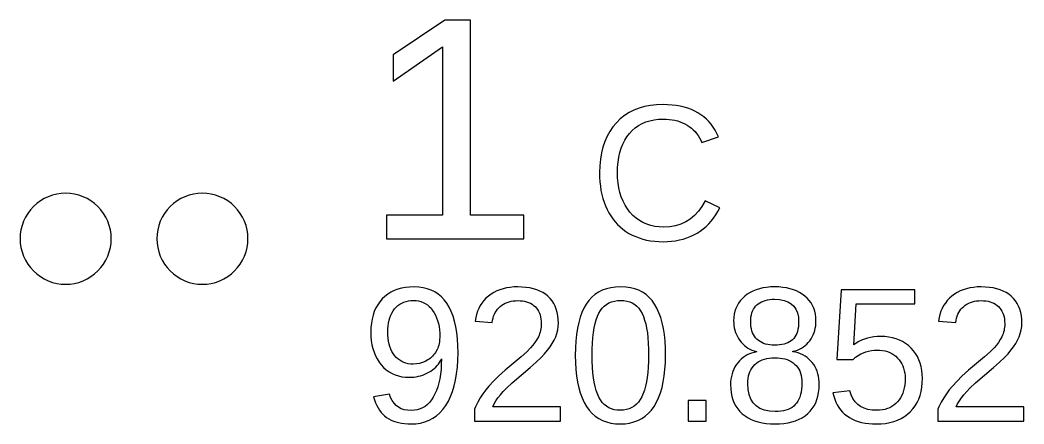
# Model space of a CAD drawing. Header units: metres. Extents: x -61 to 817, y 39 to 684.
# Drawn here: x 231.26 to 253.29, y 579.28 to 588.15 of the extents above; entities that cross this region are included whole.
import ezdxf

# ---------------------------------------------------------------- set-up
doc = ezdxf.new("R2010")
doc.units = ezdxf.units.M

msp = doc.modelspace()

# ---------------------------------------------------------------- linework, layer by layer
for p, q in [((240.58, 588.149), (239.446, 587.384)), ((241.146, 588.149), (240.58, 588.149)), ((241.146, 583.87), (241.146, 588.149)), ((239.446, 586.805), (240.529, 587.564)), ((239.446, 587.384), (239.446, 586.805)), ((240.529, 587.564), (240.529, 583.87)), ((245.229, 586.288), (245.094, 586.273)), ((245.371, 586.293), (245.229, 586.288)), ((245.471, 586.291), (245.371, 586.293)), ((245.567, 586.284), (245.471, 586.291)), ((245.66, 586.273), (245.567, 586.284)), ((244.625, 586.117), (244.525, 586.053)), ((244.731, 586.171), (244.625, 586.117)), ((244.845, 586.215), (244.731, 586.171)), ((244.966, 586.249), (244.845, 586.215)), ((245.094, 586.273), (244.966, 586.249)), ((245.749, 586.258), (245.66, 586.273)), ((245.834, 586.238), (245.749, 586.258)), ((245.915, 586.214), (245.834, 586.238)), ((245.992, 586.185), (245.915, 586.214)), ((246.066, 586.152), (245.992, 586.185)), ((246.136, 586.114), (246.066, 586.152)), ((246.202, 586.072), (246.136, 586.114)), ((246.265, 586.026), (246.202, 586.072)), ((244.346, 585.897), (244.269, 585.805)), ((244.432, 585.98), (244.346, 585.897)), ((244.525, 586.053), (244.432, 585.98)), ((244.834, 585.837), (244.911, 585.879)), ((244.911, 585.879), (244.994, 585.914)), ((244.994, 585.914), (245.081, 585.941)), ((245.081, 585.941), (245.174, 585.961)), ((245.174, 585.961), (245.272, 585.972)), ((245.272, 585.972), (245.375, 585.976)), ((245.375, 585.976), (245.442, 585.974)), ((245.442, 585.974), (245.506, 585.969)), ((245.506, 585.969), (245.569, 585.961)), ((245.569, 585.961), (245.629, 585.95)), ((245.629, 585.95), (245.687, 585.935)), ((245.687, 585.935), (245.743, 585.917)), ((245.743, 585.917), (245.797, 585.896)), ((245.797, 585.896), (245.849, 585.871)), ((245.849, 585.871), (245.899, 585.843)), ((245.899, 585.843), (245.947, 585.812)), ((246.323, 585.975), (246.265, 586.026)), ((246.377, 585.921), (246.323, 585.975)), ((246.427, 585.862), (246.377, 585.921)), ((246.473, 585.798), (246.427, 585.862)), ((244.2, 585.706), (244.141, 585.599)), ((244.269, 585.805), (244.2, 585.706)), ((244.579, 585.589), (244.634, 585.662)), ((244.634, 585.662), (244.696, 585.728)), ((244.696, 585.728), (244.762, 585.786)), ((244.762, 585.786), (244.834, 585.837)), ((245.947, 585.812), (245.992, 585.779)), ((245.992, 585.779), (246.033, 585.742)), ((246.033, 585.742), (246.072, 585.702)), ((246.072, 585.702), (246.107, 585.66)), ((246.107, 585.66), (246.14, 585.615)), ((246.515, 585.731), (246.473, 585.798)), ((246.553, 585.659), (246.515, 585.731)), ((246.587, 585.583), (246.553, 585.659)), ((244.09, 585.485), (244.049, 585.363)), ((244.141, 585.599), (244.09, 585.485)), ((244.452, 585.337), (244.488, 585.427)), ((244.488, 585.427), (244.53, 585.511)), ((244.53, 585.511), (244.579, 585.589)), ((246.14, 585.615), (246.17, 585.566)), ((246.17, 585.566), (246.197, 585.515)), ((246.197, 585.515), (246.22, 585.461)), ((246.22, 585.461), (246.587, 585.583)), ((244.017, 585.234), (243.995, 585.097)), ((244.049, 585.363), (244.017, 585.234)), ((244.4, 585.14), (244.422, 585.241)), ((244.422, 585.241), (244.452, 585.337)), ((243.995, 585.097), (243.981, 584.953)), ((244.374, 584.92), (244.383, 585.033)), ((244.383, 585.033), (244.4, 585.14)), ((243.981, 584.953), (243.976, 584.801)), ((243.976, 584.801), (243.978, 584.699)), ((244.37, 584.801), (244.374, 584.92)), ((244.374, 584.684), (244.37, 584.801)), ((243.978, 584.699), (243.984, 584.6)), ((243.984, 584.6), (243.995, 584.504)), ((244.384, 584.571), (244.374, 584.684)), ((244.401, 584.464), (244.384, 584.571)), ((231.974, 584.306), (231.882, 584.273)), ((232.069, 584.33), (231.974, 584.306)), ((232.166, 584.344), (232.069, 584.33)), ((232.264, 584.349), (232.166, 584.344)), ((232.362, 584.344), (232.264, 584.349)), ((232.459, 584.33), (232.362, 584.344)), ((232.555, 584.306), (232.459, 584.33)), ((232.647, 584.273), (232.555, 584.306)), ((234.974, 584.306), (234.882, 584.273)), ((235.069, 584.33), (234.974, 584.306)), ((235.166, 584.344), (235.069, 584.33)), ((235.264, 584.349), (235.166, 584.344)), ((235.362, 584.344), (235.264, 584.349)), ((235.459, 584.33), (235.362, 584.344)), ((235.555, 584.306), (235.459, 584.33)), ((235.647, 584.273), (235.555, 584.306)), ((243.995, 584.504), (244.009, 584.411)), ((244.009, 584.411), (244.027, 584.322)), ((244.027, 584.322), (244.05, 584.235)), ((244.425, 584.363), (244.401, 584.464)), ((244.455, 584.266), (244.425, 584.363)), ((231.63, 584.122), (231.557, 584.056)), ((231.709, 584.181), (231.63, 584.122)), ((231.793, 584.231), (231.709, 584.181)), ((231.882, 584.273), (231.793, 584.231)), ((232.736, 584.231), (232.647, 584.273)), ((232.82, 584.181), (232.736, 584.231)), ((232.899, 584.122), (232.82, 584.181)), ((232.971, 584.056), (232.899, 584.122)), ((234.63, 584.122), (234.557, 584.056)), ((234.709, 584.181), (234.63, 584.122)), ((234.793, 584.231), (234.709, 584.181)), ((234.882, 584.273), (234.793, 584.231)), ((235.736, 584.231), (235.647, 584.273)), ((235.82, 584.181), (235.736, 584.231)), ((235.899, 584.122), (235.82, 584.181)), ((235.971, 584.056), (235.899, 584.122)), ((244.05, 584.235), (244.076, 584.151)), ((244.076, 584.151), (244.107, 584.071)), ((244.492, 584.175), (244.455, 584.266)), ((244.537, 584.089), (244.492, 584.175)), ((244.588, 584.008), (244.537, 584.089)), ((246.296, 584.181), (246.225, 584.06)), ((246.613, 584.026), (246.296, 584.181)), ((231.433, 583.905), (231.382, 583.82)), ((231.491, 583.983), (231.433, 583.905)), ((231.557, 584.056), (231.491, 583.983)), ((233.037, 583.983), (232.971, 584.056)), ((233.096, 583.905), (233.037, 583.983)), ((233.146, 583.82), (233.096, 583.905)), ((234.433, 583.905), (234.382, 583.82)), ((234.491, 583.983), (234.433, 583.905)), ((234.557, 584.056), (234.491, 583.983)), ((236.037, 583.983), (235.971, 584.056)), ((236.096, 583.905), (236.037, 583.983)), ((236.146, 583.82), (236.096, 583.905)), ((240.529, 583.87), (239.306, 583.87)), ((239.306, 583.87), (239.306, 583.349)), ((242.314, 583.87), (241.146, 583.87)), ((242.314, 583.349), (242.314, 583.87)), ((244.107, 584.071), (244.141, 583.993)), ((244.141, 583.993), (244.18, 583.919)), ((244.18, 583.919), (244.222, 583.849)), ((244.645, 583.932), (244.588, 584.008)), ((244.709, 583.863), (244.645, 583.932)), ((244.778, 583.802), (244.709, 583.863)), ((246.061, 583.861), (245.968, 583.782)), ((246.147, 583.953), (246.061, 583.861)), ((246.225, 584.06), (246.147, 583.953)), ((246.479, 583.803), (246.528, 583.873)), ((246.528, 583.873), (246.572, 583.948)), ((246.572, 583.948), (246.613, 584.026)), ((231.307, 583.639), (231.283, 583.544)), ((231.34, 583.732), (231.307, 583.639)), ((231.382, 583.82), (231.34, 583.732)), ((233.188, 583.732), (233.146, 583.82)), ((233.221, 583.639), (233.188, 583.732)), ((233.245, 583.544), (233.221, 583.639)), ((234.307, 583.639), (234.283, 583.544)), ((234.34, 583.732), (234.307, 583.639)), ((234.382, 583.82), (234.34, 583.732)), ((236.188, 583.732), (236.146, 583.82)), ((236.221, 583.639), (236.188, 583.732)), ((236.245, 583.544), (236.221, 583.639)), ((244.222, 583.849), (244.269, 583.783)), ((244.269, 583.783), (244.318, 583.721)), ((244.318, 583.721), (244.372, 583.663)), ((244.372, 583.663), (244.429, 583.608)), ((244.851, 583.75), (244.778, 583.802)), ((244.929, 583.705), (244.851, 583.75)), ((245.012, 583.669), (244.929, 583.705)), ((245.099, 583.641), (245.012, 583.669)), ((245.192, 583.62), (245.099, 583.641)), ((245.759, 583.668), (245.644, 583.633)), ((245.867, 583.718), (245.759, 583.668)), ((245.968, 583.782), (245.867, 583.718)), ((246.314, 583.619), (246.372, 583.676)), ((246.372, 583.676), (246.428, 583.738)), ((246.428, 583.738), (246.479, 583.803)), ((231.269, 583.447), (231.264, 583.349)), ((231.283, 583.544), (231.269, 583.447)), ((233.259, 583.447), (233.245, 583.544)), ((233.264, 583.349), (233.259, 583.447)), ((234.269, 583.447), (234.264, 583.349)), ((234.283, 583.544), (234.269, 583.447)), ((236.259, 583.447), (236.245, 583.544)), ((236.264, 583.349), (236.259, 583.447)), ((244.429, 583.608), (244.49, 583.558)), ((244.49, 583.558), (244.555, 583.511)), ((244.555, 583.511), (244.623, 583.468)), ((244.623, 583.468), (244.695, 583.43)), ((244.695, 583.43), (244.77, 583.396)), ((245.289, 583.608), (245.192, 583.62)), ((245.391, 583.604), (245.289, 583.608)), ((245.521, 583.611), (245.391, 583.604)), ((245.644, 583.633), (245.521, 583.611)), ((245.969, 583.399), (246.044, 583.434)), ((246.044, 583.434), (246.116, 583.474)), ((246.116, 583.474), (246.186, 583.518)), ((246.186, 583.518), (246.251, 583.567)), ((246.251, 583.567), (246.314, 583.619)), ((231.264, 583.349), (231.269, 583.251)), ((231.269, 583.251), (231.283, 583.154)), ((233.245, 583.154), (233.259, 583.251)), ((233.259, 583.251), (233.264, 583.349)), ((234.264, 583.349), (234.269, 583.251)), ((234.269, 583.251), (234.283, 583.154)), ((236.245, 583.154), (236.259, 583.251)), ((236.259, 583.251), (236.264, 583.349)), ((239.306, 583.349), (242.314, 583.349)), ((244.77, 583.396), (244.847, 583.366)), ((244.847, 583.366), (244.928, 583.342)), ((244.928, 583.342), (245.011, 583.321)), ((245.011, 583.321), (245.097, 583.305)), ((245.097, 583.305), (245.187, 583.294)), ((245.187, 583.294), (245.278, 583.287)), ((245.278, 583.287), (245.373, 583.285)), ((245.373, 583.285), (245.466, 583.287)), ((245.466, 583.287), (245.556, 583.294)), ((245.556, 583.294), (245.644, 583.306)), ((245.644, 583.306), (245.729, 583.322)), ((245.729, 583.322), (245.811, 583.343)), ((245.811, 583.343), (245.891, 583.369)), ((245.891, 583.369), (245.969, 583.399)), ((231.283, 583.154), (231.307, 583.059)), ((231.307, 583.059), (231.34, 582.966)), ((233.188, 582.966), (233.221, 583.059)), ((233.221, 583.059), (233.245, 583.154)), ((234.283, 583.154), (234.307, 583.059)), ((234.307, 583.059), (234.34, 582.966)), ((236.188, 582.966), (236.221, 583.059)), ((236.221, 583.059), (236.245, 583.154)), ((231.34, 582.966), (231.382, 582.878)), ((231.382, 582.878), (231.433, 582.794)), ((231.433, 582.794), (231.491, 582.715)), ((233.037, 582.715), (233.096, 582.794)), ((233.096, 582.794), (233.146, 582.878)), ((233.146, 582.878), (233.188, 582.966)), ((234.34, 582.966), (234.382, 582.878)), ((234.382, 582.878), (234.433, 582.794)), ((234.433, 582.794), (234.491, 582.715)), ((236.037, 582.715), (236.096, 582.794)), ((236.096, 582.794), (236.146, 582.878)), ((236.146, 582.878), (236.188, 582.966)), ((231.491, 582.715), (231.557, 582.642)), ((231.557, 582.642), (231.63, 582.576)), ((231.63, 582.576), (231.709, 582.518)), ((232.82, 582.518), (232.899, 582.576)), ((232.899, 582.576), (232.971, 582.642)), ((232.971, 582.642), (233.037, 582.715)), ((234.491, 582.715), (234.557, 582.642)), ((234.557, 582.642), (234.63, 582.576)), ((234.63, 582.576), (234.709, 582.518)), ((235.82, 582.518), (235.899, 582.576)), ((235.899, 582.576), (235.971, 582.642)), ((235.971, 582.642), (236.037, 582.715)), ((231.709, 582.518), (231.793, 582.467)), ((231.793, 582.467), (231.882, 582.425)), ((231.882, 582.425), (231.974, 582.392)), ((231.974, 582.392), (232.069, 582.368)), ((232.069, 582.368), (232.166, 582.354)), ((232.166, 582.354), (232.264, 582.349)), ((232.264, 582.349), (232.362, 582.354)), ((232.362, 582.354), (232.459, 582.368)), ((232.459, 582.368), (232.555, 582.392)), ((232.555, 582.392), (232.647, 582.425)), ((232.647, 582.425), (232.736, 582.467)), ((232.736, 582.467), (232.82, 582.518)), ((234.709, 582.518), (234.793, 582.467)), ((234.793, 582.467), (234.882, 582.425)), ((234.882, 582.425), (234.974, 582.392)), ((234.974, 582.392), (235.069, 582.368)), ((235.069, 582.368), (235.166, 582.354)), ((235.166, 582.354), (235.264, 582.349)), ((235.264, 582.349), (235.362, 582.354)), ((235.362, 582.354), (235.459, 582.368)), ((235.459, 582.368), (235.555, 582.392)), ((235.555, 582.392), (235.647, 582.425)), ((235.647, 582.425), (235.736, 582.467)), ((235.736, 582.467), (235.82, 582.518)), ((239.33, 582.133), (239.267, 582.084)), ((239.398, 582.175), (239.33, 582.133)), ((239.471, 582.211), (239.398, 582.175)), ((239.549, 582.241), (239.471, 582.211)), ((239.631, 582.264), (239.549, 582.241)), ((239.718, 582.28), (239.631, 582.264)), ((239.81, 582.29), (239.718, 582.28)), ((239.907, 582.293), (239.81, 582.29)), ((240.01, 582.289), (239.907, 582.293)), ((240.107, 582.275), (240.01, 582.289)), ((240.198, 582.253), (240.107, 582.275)), ((240.284, 582.222), (240.198, 582.253)), ((240.364, 582.182), (240.284, 582.222)), ((240.438, 582.133), (240.364, 582.182)), ((240.507, 582.075), (240.438, 582.133)), ((241.596, 582.133), (241.539, 582.09)), ((241.657, 582.17), (241.596, 582.133)), ((241.721, 582.203), (241.657, 582.17)), ((241.789, 582.23), (241.721, 582.203)), ((241.861, 582.253), (241.789, 582.23)), ((241.935, 582.27), (241.861, 582.253)), ((242.014, 582.283), (241.935, 582.27)), ((242.096, 582.291), (242.014, 582.283)), ((242.181, 582.293), (242.096, 582.291)), ((242.274, 582.29), (242.181, 582.293)), ((242.363, 582.283), (242.274, 582.29)), ((242.446, 582.27), (242.363, 582.283)), ((242.525, 582.252), (242.446, 582.27)), ((242.598, 582.229), (242.525, 582.252)), ((242.667, 582.201), (242.598, 582.229)), ((242.73, 582.168), (242.667, 582.201)), ((242.789, 582.13), (242.73, 582.168)), ((242.843, 582.086), (242.789, 582.13)), ((243.876, 582.126), (243.805, 582.066)), ((243.953, 582.177), (243.876, 582.126)), ((244.037, 582.219), (243.953, 582.177)), ((244.128, 582.251), (244.037, 582.219)), ((244.226, 582.274), (244.128, 582.251)), ((244.331, 582.288), (244.226, 582.274)), ((244.443, 582.293), (244.331, 582.288)), ((244.552, 582.288), (244.443, 582.293)), ((244.654, 582.274), (244.552, 582.288)), ((244.749, 582.251), (244.654, 582.274)), ((244.838, 582.218), (244.749, 582.251)), ((244.921, 582.176), (244.838, 582.218)), ((244.997, 582.124), (244.921, 582.176)), ((245.066, 582.063), (244.997, 582.124)), ((247.219, 582.13), (247.162, 582.087)), ((247.279, 582.168), (247.219, 582.13)), ((247.344, 582.201), (247.279, 582.168)), ((247.412, 582.229), (247.344, 582.201)), ((247.485, 582.252), (247.412, 582.229)), ((247.562, 582.27), (247.485, 582.252)), ((247.643, 582.283), (247.562, 582.27)), ((247.728, 582.291), (247.643, 582.283)), ((247.817, 582.293), (247.728, 582.291)), ((247.909, 582.291), (247.817, 582.293)), ((247.996, 582.283), (247.909, 582.291)), ((248.078, 582.271), (247.996, 582.283)), ((248.157, 582.253), (248.078, 582.271)), ((248.23, 582.231), (248.157, 582.253)), ((248.3, 582.203), (248.23, 582.231)), ((248.365, 582.171), (248.3, 582.203)), ((248.425, 582.133), (248.365, 582.171)), ((248.481, 582.091), (248.425, 582.133)), ((249.276, 582.229), (249.181, 580.7)), ((250.896, 582.229), (249.276, 582.229)), ((250.896, 581.918), (250.896, 582.229)), ((251.764, 582.133), (251.707, 582.09)), ((251.825, 582.17), (251.764, 582.133)), ((251.889, 582.203), (251.825, 582.17)), ((251.957, 582.23), (251.889, 582.203)), ((252.029, 582.253), (251.957, 582.23)), ((252.103, 582.27), (252.029, 582.253)), ((252.182, 582.283), (252.103, 582.27)), ((252.264, 582.291), (252.182, 582.283)), ((252.349, 582.293), (252.264, 582.291)), ((252.442, 582.29), (252.349, 582.293)), ((252.531, 582.283), (252.442, 582.29)), ((252.614, 582.27), (252.531, 582.283)), ((252.693, 582.252), (252.614, 582.27)), ((252.766, 582.229), (252.693, 582.252)), ((252.835, 582.201), (252.766, 582.229)), ((252.898, 582.168), (252.835, 582.201)), ((252.957, 582.13), (252.898, 582.168)), ((253.011, 582.086), (252.957, 582.13)), ((239.11, 581.901), (239.07, 581.83)), ((239.157, 581.967), (239.11, 581.901)), ((239.209, 582.028), (239.157, 581.967)), ((239.267, 582.084), (239.209, 582.028)), ((239.516, 581.848), (239.554, 581.882)), ((239.554, 581.882), (239.594, 581.912)), ((239.594, 581.912), (239.637, 581.938)), ((239.637, 581.938), (239.683, 581.959)), ((239.683, 581.959), (239.732, 581.975)), ((239.732, 581.975), (239.783, 581.987)), ((239.783, 581.987), (239.837, 581.994)), ((239.837, 581.994), (239.894, 581.996)), ((239.894, 581.996), (239.952, 581.993)), ((239.952, 581.993), (240.007, 581.985)), ((240.007, 581.985), (240.059, 581.972)), ((240.059, 581.972), (240.108, 581.953)), ((240.108, 581.953), (240.155, 581.928)), ((240.155, 581.928), (240.2, 581.899)), ((240.2, 581.899), (240.241, 581.864)), ((240.57, 582.008), (240.507, 582.075)), ((240.627, 581.932), (240.57, 582.008)), ((240.679, 581.847), (240.627, 581.932)), ((241.358, 581.882), (241.326, 581.821)), ((241.396, 581.939), (241.358, 581.882)), ((241.438, 581.993), (241.396, 581.939)), ((241.486, 582.043), (241.438, 581.993)), ((241.539, 582.09), (241.486, 582.043)), ((241.799, 581.865), (241.833, 581.892)), ((241.833, 581.892), (241.87, 581.915)), ((241.87, 581.915), (241.908, 581.936)), ((241.908, 581.936), (241.949, 581.953)), ((241.949, 581.953), (241.991, 581.967)), ((241.991, 581.967), (242.035, 581.978)), ((242.035, 581.978), (242.082, 581.986)), ((242.082, 581.986), (242.13, 581.99)), ((242.13, 581.99), (242.181, 581.992)), ((242.181, 581.992), (242.234, 581.99)), ((242.234, 581.99), (242.284, 581.985)), ((242.284, 581.985), (242.332, 581.977)), ((242.332, 581.977), (242.377, 581.966)), ((242.377, 581.966), (242.419, 581.951)), ((242.419, 581.951), (242.459, 581.933)), ((242.459, 581.933), (242.496, 581.912)), ((242.496, 581.912), (242.53, 581.887)), ((242.53, 581.887), (242.562, 581.859)), ((242.892, 582.038), (242.843, 582.086)), ((242.935, 581.985), (242.892, 582.038)), ((242.972, 581.929), (242.935, 581.985)), ((243.003, 581.867), (242.972, 581.929)), ((243.685, 581.917), (243.635, 581.829)), ((243.742, 581.996), (243.685, 581.917)), ((243.805, 582.066), (243.742, 581.996)), ((244.08, 581.871), (244.129, 581.909)), ((244.129, 581.909), (244.182, 581.94)), ((244.182, 581.94), (244.24, 581.965)), ((244.24, 581.965), (244.303, 581.982)), ((244.303, 581.982), (244.371, 581.993)), ((244.371, 581.993), (244.443, 581.996)), ((244.443, 581.996), (244.513, 581.993)), ((244.513, 581.993), (244.579, 581.982)), ((244.579, 581.982), (244.64, 581.964)), ((244.64, 581.964), (244.696, 581.94)), ((244.696, 581.94), (244.748, 581.908)), ((244.748, 581.908), (244.796, 581.869)), ((245.129, 581.993), (245.066, 582.063)), ((245.186, 581.913), (245.129, 581.993)), ((245.236, 581.824), (245.186, 581.913)), ((246.994, 581.879), (246.967, 581.82)), ((247.027, 581.936), (246.994, 581.879)), ((247.066, 581.989), (247.027, 581.936)), ((247.111, 582.04), (247.066, 581.989)), ((247.162, 582.087), (247.111, 582.04)), ((247.399, 581.868), (247.427, 581.897)), ((247.427, 581.897), (247.459, 581.923)), ((247.459, 581.923), (247.493, 581.946)), ((247.493, 581.946), (247.53, 581.966)), ((247.53, 581.966), (247.571, 581.983)), ((247.571, 581.983), (247.614, 581.997)), ((247.614, 581.997), (247.66, 582.007)), ((247.66, 582.007), (247.71, 582.015)), ((247.71, 582.015), (247.762, 582.02)), ((247.762, 582.02), (247.817, 582.021)), ((247.817, 582.021), (247.928, 582.015)), ((247.928, 582.015), (248.026, 581.997)), ((248.026, 581.997), (248.111, 581.966)), ((248.111, 581.966), (248.182, 581.923)), ((248.182, 581.923), (248.241, 581.868)), ((248.533, 582.045), (248.481, 582.091)), ((248.578, 581.995), (248.533, 582.045)), ((248.617, 581.941), (248.578, 581.995)), ((248.65, 581.884), (248.617, 581.941)), ((248.677, 581.824), (248.65, 581.884)), ((249.555, 581.022), (249.609, 581.918)), ((249.609, 581.918), (250.896, 581.918)), ((251.526, 581.882), (251.494, 581.821)), ((251.564, 581.939), (251.526, 581.882)), ((251.606, 581.993), (251.564, 581.939)), ((251.654, 582.043), (251.606, 581.993)), ((251.707, 582.09), (251.654, 582.043)), ((251.967, 581.865), (252.001, 581.892)), ((252.001, 581.892), (252.038, 581.915)), ((252.038, 581.915), (252.076, 581.936)), ((252.076, 581.936), (252.117, 581.953)), ((252.117, 581.953), (252.159, 581.967)), ((252.159, 581.967), (252.203, 581.978)), ((252.203, 581.978), (252.25, 581.986)), ((252.25, 581.986), (252.298, 581.99)), ((252.298, 581.99), (252.349, 581.992)), ((252.349, 581.992), (252.402, 581.99)), ((252.402, 581.99), (252.452, 581.985)), ((252.452, 581.985), (252.5, 581.977)), ((252.5, 581.977), (252.545, 581.966)), ((252.545, 581.966), (252.587, 581.951)), ((252.587, 581.951), (252.627, 581.933)), ((252.627, 581.933), (252.664, 581.912)), ((252.664, 581.912), (252.698, 581.887)), ((252.698, 581.887), (252.73, 581.859)), ((253.06, 582.038), (253.011, 582.086)), ((253.103, 581.985), (253.06, 582.038)), ((253.14, 581.929), (253.103, 581.985)), ((253.171, 581.867), (253.14, 581.929)), ((239.008, 581.674), (238.986, 581.588)), ((239.036, 581.754), (239.008, 581.674)), ((239.07, 581.83), (239.036, 581.754)), ((239.377, 581.616), (239.397, 581.669)), ((239.397, 581.669), (239.422, 581.718)), ((239.422, 581.718), (239.45, 581.765)), ((239.45, 581.765), (239.481, 581.808)), ((239.481, 581.808), (239.516, 581.848)), ((240.241, 581.864), (240.28, 581.823)), ((240.28, 581.823), (240.316, 581.777)), ((240.316, 581.777), (240.349, 581.727)), ((240.349, 581.727), (240.378, 581.673)), ((240.378, 581.673), (240.403, 581.615)), ((240.724, 581.754), (240.679, 581.847)), ((240.763, 581.651), (240.724, 581.754)), ((241.277, 581.69), (241.261, 581.619)), ((241.299, 581.757), (241.277, 581.69)), ((241.326, 581.821), (241.299, 581.757)), ((241.654, 581.65), (241.671, 581.692)), ((241.671, 581.692), (241.69, 581.732)), ((241.69, 581.732), (241.713, 581.769)), ((241.713, 581.769), (241.738, 581.804)), ((241.738, 581.804), (241.767, 581.836)), ((241.767, 581.836), (241.799, 581.865)), ((242.562, 581.859), (242.591, 581.828)), ((242.591, 581.828), (242.616, 581.795)), ((242.616, 581.795), (242.638, 581.758)), ((242.638, 581.758), (242.657, 581.719)), ((242.657, 581.719), (242.672, 581.678)), ((242.672, 581.678), (242.684, 581.634)), ((243.029, 581.802), (243.003, 581.867)), ((243.049, 581.732), (243.029, 581.802)), ((243.064, 581.658), (243.049, 581.732)), ((243.072, 581.58), (243.064, 581.658)), ((243.59, 581.732), (243.552, 581.625)), ((243.635, 581.829), (243.59, 581.732)), ((243.93, 581.647), (243.961, 581.714)), ((243.961, 581.714), (243.996, 581.773)), ((243.996, 581.773), (244.035, 581.825)), ((244.035, 581.825), (244.08, 581.871)), ((244.796, 581.869), (244.839, 581.823)), ((244.839, 581.823), (244.877, 581.77)), ((244.877, 581.77), (244.911, 581.71)), ((244.911, 581.71), (244.941, 581.642)), ((245.281, 581.727), (245.236, 581.824)), ((245.319, 581.62), (245.281, 581.727)), ((246.931, 581.691), (246.922, 581.622)), ((246.946, 581.757), (246.931, 581.691)), ((246.967, 581.82), (246.946, 581.757)), ((247.3, 581.63), (247.308, 581.677)), ((247.308, 581.677), (247.32, 581.721)), ((247.32, 581.721), (247.335, 581.763)), ((247.335, 581.763), (247.353, 581.801)), ((247.353, 581.801), (247.375, 581.836)), ((247.375, 581.836), (247.399, 581.868)), ((248.241, 581.868), (248.287, 581.801)), ((248.287, 581.801), (248.319, 581.722)), ((248.319, 581.722), (248.339, 581.63)), ((248.698, 581.759), (248.677, 581.824)), ((248.713, 581.692), (248.698, 581.759)), ((248.722, 581.621), (248.713, 581.692)), ((251.445, 581.69), (251.428, 581.619)), ((251.467, 581.757), (251.445, 581.69)), ((251.494, 581.821), (251.467, 581.757)), ((251.822, 581.65), (251.839, 581.692)), ((251.839, 581.692), (251.858, 581.732)), ((251.858, 581.732), (251.881, 581.769)), ((251.881, 581.769), (251.906, 581.804)), ((251.906, 581.804), (251.935, 581.836)), ((251.935, 581.836), (251.967, 581.865)), ((252.73, 581.859), (252.759, 581.828)), ((252.759, 581.828), (252.784, 581.795)), ((252.784, 581.795), (252.806, 581.758)), ((252.806, 581.758), (252.825, 581.719)), ((252.825, 581.719), (252.84, 581.678)), ((252.84, 581.678), (252.852, 581.634)), ((253.197, 581.802), (253.171, 581.867)), ((253.217, 581.732), (253.197, 581.802)), ((253.232, 581.658), (253.217, 581.732)), ((253.24, 581.58), (253.232, 581.658)), ((238.971, 581.498), (238.961, 581.402)), ((238.986, 581.588), (238.971, 581.498)), ((239.332, 581.371), (239.338, 581.437)), ((239.338, 581.437), (239.347, 581.5)), ((239.347, 581.5), (239.36, 581.56)), ((239.36, 581.56), (239.377, 581.616)), ((240.403, 581.615), (240.425, 581.555)), ((240.425, 581.555), (240.442, 581.49)), ((240.442, 581.49), (240.456, 581.422)), ((240.797, 581.539), (240.763, 581.651)), ((240.824, 581.419), (240.797, 581.539)), ((241.261, 581.619), (241.249, 581.544)), ((241.249, 581.544), (241.623, 581.509)), ((241.623, 581.509), (241.63, 581.559)), ((241.63, 581.559), (241.641, 581.606)), ((241.641, 581.606), (241.654, 581.65)), ((242.684, 581.634), (242.692, 581.587)), ((242.692, 581.587), (242.697, 581.537)), ((242.698, 581.446), (242.695, 581.408)), ((242.697, 581.537), (242.699, 581.485)), ((242.699, 581.485), (242.698, 581.446)), ((243.071, 581.422), (243.075, 581.497)), ((243.075, 581.497), (243.072, 581.58)), ((243.52, 581.509), (243.493, 581.384)), ((243.552, 581.625), (243.52, 581.509)), ((243.86, 581.393), (243.88, 581.486)), ((243.88, 581.486), (243.903, 581.571)), ((243.903, 581.571), (243.93, 581.647)), ((244.941, 581.642), (244.967, 581.566)), ((244.967, 581.566), (244.99, 581.481)), ((244.99, 581.481), (245.01, 581.387)), ((245.352, 581.504), (245.319, 581.62)), ((245.378, 581.379), (245.352, 581.504)), ((246.922, 581.622), (246.919, 581.55)), ((246.919, 581.55), (246.921, 581.496)), ((246.921, 581.496), (246.926, 581.443)), ((246.926, 581.443), (246.934, 581.391)), ((247.293, 581.526), (247.295, 581.579)), ((247.295, 581.472), (247.293, 581.526)), ((247.295, 581.579), (247.3, 581.63)), ((247.3, 581.421), (247.295, 581.472)), ((248.339, 581.63), (248.345, 581.526)), ((248.344, 581.468), (248.339, 581.413)), ((248.345, 581.526), (248.344, 581.468)), ((248.71, 581.387), (248.719, 581.438)), ((248.719, 581.438), (248.724, 581.492)), ((248.725, 581.546), (248.722, 581.621)), ((248.724, 581.492), (248.725, 581.546)), ((251.428, 581.619), (251.417, 581.544)), ((251.417, 581.544), (251.791, 581.509)), ((251.791, 581.509), (251.798, 581.559)), ((251.798, 581.559), (251.809, 581.606)), ((251.809, 581.606), (251.822, 581.65)), ((252.852, 581.634), (252.86, 581.587)), ((252.86, 581.587), (252.865, 581.537)), ((252.866, 581.446), (252.863, 581.408)), ((252.865, 581.537), (252.867, 581.485)), ((252.867, 581.485), (252.866, 581.446)), ((253.239, 581.422), (253.243, 581.497)), ((253.243, 581.497), (253.24, 581.58)), ((238.961, 581.402), (238.958, 581.302)), ((238.958, 581.302), (238.961, 581.204)), ((239.33, 581.302), (239.332, 581.371)), ((239.332, 581.231), (239.33, 581.302)), ((239.338, 581.164), (239.332, 581.231)), ((240.456, 581.422), (240.465, 581.351)), ((240.465, 581.351), (240.471, 581.276)), ((240.471, 581.276), (240.473, 581.198)), ((240.845, 581.289), (240.824, 581.419)), ((240.86, 581.151), (240.845, 581.289)), ((242.651, 581.231), (242.636, 581.199)), ((242.663, 581.265), (242.651, 581.231)), ((242.674, 581.299), (242.663, 581.265)), ((242.683, 581.335), (242.674, 581.299)), ((242.69, 581.371), (242.683, 581.335)), ((242.695, 581.408), (242.69, 581.371)), ((243.015, 581.198), (243.041, 581.273)), ((243.041, 581.273), (243.06, 581.347)), ((243.06, 581.347), (243.071, 581.422)), ((243.472, 581.249), (243.458, 581.105)), ((243.493, 581.384), (243.472, 581.249)), ((243.831, 581.178), (243.844, 581.29)), ((243.844, 581.29), (243.86, 581.393)), ((245.01, 581.387), (245.026, 581.285)), ((245.026, 581.285), (245.038, 581.174)), ((245.399, 581.245), (245.378, 581.379)), ((245.414, 581.102), (245.399, 581.245)), ((246.934, 581.391), (246.946, 581.341)), ((246.946, 581.341), (246.961, 581.293)), ((246.961, 581.293), (246.979, 581.246)), ((246.979, 581.246), (247.001, 581.201)), ((247.309, 581.372), (247.3, 581.421)), ((247.321, 581.327), (247.309, 581.372)), ((247.336, 581.285), (247.321, 581.327)), ((247.355, 581.245), (247.336, 581.285)), ((247.377, 581.209), (247.355, 581.245)), ((248.286, 581.231), (248.264, 581.195)), ((248.304, 581.271), (248.286, 581.231)), ((248.319, 581.315), (248.304, 581.271)), ((248.331, 581.362), (248.319, 581.315)), ((248.339, 581.413), (248.331, 581.362)), ((248.643, 581.197), (248.665, 581.242)), ((248.665, 581.242), (248.683, 581.289)), ((248.683, 581.289), (248.699, 581.337)), ((248.699, 581.337), (248.71, 581.387)), ((252.819, 581.231), (252.804, 581.199)), ((252.831, 581.265), (252.819, 581.231)), ((252.842, 581.299), (252.831, 581.265)), ((252.851, 581.335), (252.842, 581.299)), ((252.858, 581.371), (252.851, 581.335)), ((252.863, 581.408), (252.858, 581.371)), ((253.183, 581.198), (253.209, 581.273)), ((253.209, 581.273), (253.228, 581.347)), ((253.228, 581.347), (253.239, 581.422)), ((238.961, 581.204), (238.97, 581.111)), ((238.97, 581.111), (238.984, 581.022)), ((238.984, 581.022), (239.004, 580.938)), ((239.347, 581.1), (239.338, 581.164)), ((239.36, 581.039), (239.347, 581.1)), ((239.377, 580.982), (239.36, 581.039)), ((240.449, 581.014), (240.439, 580.98)), ((240.458, 581.049), (240.449, 581.014)), ((240.465, 581.085), (240.458, 581.049)), ((240.469, 581.122), (240.465, 581.085)), ((240.473, 581.198), (240.469, 581.122)), ((240.869, 581.003), (240.86, 581.151)), ((240.872, 580.847), (240.869, 581.003)), ((242.515, 581.015), (242.465, 580.957)), ((242.56, 581.075), (242.515, 581.015)), ((242.601, 581.136), (242.56, 581.075)), ((242.636, 581.199), (242.601, 581.136)), ((242.892, 580.975), (242.94, 581.05)), ((242.94, 581.05), (242.981, 581.124)), ((242.981, 581.124), (243.015, 581.198)), ((243.458, 581.105), (243.449, 580.952)), ((243.817, 580.928), (243.822, 581.057)), ((243.822, 581.057), (243.831, 581.178)), ((245.038, 581.174), (245.047, 581.054)), ((245.047, 581.054), (245.052, 580.926)), ((245.423, 580.95), (245.414, 581.102)), ((247.001, 581.201), (247.025, 581.158)), ((247.025, 581.158), (247.053, 581.116)), ((247.053, 581.116), (247.085, 581.077)), ((247.085, 581.077), (247.118, 581.04)), ((247.118, 581.04), (247.154, 581.007)), ((247.154, 581.007), (247.193, 580.977)), ((247.402, 581.175), (247.377, 581.209)), ((247.431, 581.144), (247.402, 581.175)), ((247.464, 581.117), (247.431, 581.144)), ((247.498, 581.092), (247.464, 581.117)), ((247.536, 581.071), (247.498, 581.092)), ((247.577, 581.053), (247.536, 581.071)), ((247.62, 581.039), (247.577, 581.053)), ((247.666, 581.028), (247.62, 581.039)), ((247.715, 581.02), (247.666, 581.028)), ((247.767, 581.015), (247.715, 581.02)), ((247.821, 581.013), (247.767, 581.015)), ((247.877, 581.015), (247.821, 581.013)), ((247.929, 581.019), (247.877, 581.015)), ((247.979, 581.026), (247.929, 581.019)), ((248.025, 581.037), (247.979, 581.026)), ((248.068, 581.05), (248.025, 581.037)), ((248.109, 581.067), (248.068, 581.05)), ((248.146, 581.086), (248.109, 581.067)), ((248.18, 581.109), (248.146, 581.086)), ((248.211, 581.134), (248.18, 581.109)), ((248.24, 581.163), (248.211, 581.134)), ((248.264, 581.195), (248.24, 581.163)), ((248.45, 580.974), (248.488, 581.003)), ((248.488, 581.003), (248.525, 581.036)), ((248.525, 581.036), (248.558, 581.072)), ((248.558, 581.072), (248.589, 581.111)), ((248.589, 581.111), (248.618, 581.153)), ((248.618, 581.153), (248.643, 581.197)), ((249.609, 581.06), (249.555, 581.022)), ((249.666, 581.094), (249.609, 581.06)), ((249.725, 581.124), (249.666, 581.094)), ((249.788, 581.149), (249.725, 581.124)), ((249.853, 581.169), (249.788, 581.149)), ((249.921, 581.185), (249.853, 581.169)), ((249.993, 581.196), (249.921, 581.185)), ((250.066, 581.203), (249.993, 581.196)), ((250.143, 581.205), (250.066, 581.203)), ((250.234, 581.202), (250.143, 581.205)), ((250.321, 581.192), (250.234, 581.202)), ((250.404, 581.177), (250.321, 581.192)), ((250.483, 581.155), (250.404, 581.177)), ((250.557, 581.126), (250.483, 581.155)), ((250.627, 581.092), (250.557, 581.126)), ((250.693, 581.051), (250.627, 581.092)), ((250.755, 581.004), (250.693, 581.051)), ((250.812, 580.95), (250.755, 581.004)), ((252.683, 581.015), (252.633, 580.957)), ((252.728, 581.075), (252.683, 581.015)), ((252.769, 581.136), (252.728, 581.075)), ((252.804, 581.199), (252.769, 581.136)), ((253.06, 580.975), (253.108, 581.05)), ((253.108, 581.05), (253.149, 581.124)), ((253.149, 581.124), (253.183, 581.198)), ((239.004, 580.938), (239.029, 580.858)), ((239.029, 580.858), (239.06, 580.782)), ((239.06, 580.782), (239.097, 580.711)), ((239.397, 580.928), (239.377, 580.982)), ((239.422, 580.877), (239.397, 580.928)), ((239.45, 580.83), (239.422, 580.877)), ((239.481, 580.786), (239.45, 580.83)), ((239.516, 580.746), (239.481, 580.786)), ((240.315, 580.775), (240.292, 580.751)), ((240.337, 580.8), (240.315, 580.775)), ((240.358, 580.826), (240.337, 580.8)), ((240.377, 580.854), (240.358, 580.826)), ((240.412, 580.915), (240.377, 580.854)), ((240.426, 580.947), (240.412, 580.915)), ((240.439, 580.98), (240.426, 580.947)), ((240.869, 580.684), (240.872, 580.847)), ((242.381, 580.871), (242.257, 580.758)), ((242.465, 580.957), (242.381, 580.871)), ((242.693, 580.744), (242.773, 580.827)), ((242.773, 580.827), (242.836, 580.901)), ((242.836, 580.901), (242.892, 580.975)), ((243.449, 580.952), (243.446, 580.789)), ((243.446, 580.789), (243.449, 580.63)), ((243.815, 580.789), (243.817, 580.928)), ((243.817, 580.654), (243.815, 580.789)), ((245.052, 580.926), (245.054, 580.789)), ((245.054, 580.789), (245.052, 580.657)), ((245.426, 580.789), (245.423, 580.95)), ((245.423, 580.631), (245.426, 580.789)), ((247.171, 580.773), (247.128, 580.742)), ((247.217, 580.799), (247.171, 580.773)), ((247.193, 580.977), (247.233, 580.95)), ((247.264, 580.822), (247.217, 580.799)), ((247.233, 580.95), (247.277, 580.927)), ((247.314, 580.841), (247.264, 580.822)), ((247.277, 580.927), (247.322, 580.906)), ((247.366, 580.856), (247.314, 580.841)), ((247.322, 580.906), (247.37, 580.889)), ((247.42, 580.867), (247.366, 580.856)), ((247.37, 580.889), (247.42, 580.875)), ((247.42, 580.875), (247.42, 580.867)), ((248.219, 580.879), (248.27, 580.891)), ((248.219, 580.871), (248.219, 580.879)), ((248.279, 580.859), (248.219, 580.871)), ((248.27, 580.891), (248.319, 580.907)), ((248.335, 580.843), (248.279, 580.859)), ((248.319, 580.907), (248.365, 580.926)), ((248.388, 580.824), (248.335, 580.843)), ((248.365, 580.926), (248.409, 580.948)), ((248.438, 580.801), (248.388, 580.824)), ((248.409, 580.948), (248.45, 580.974)), ((248.485, 580.774), (248.438, 580.801)), ((248.53, 580.744), (248.485, 580.774)), ((249.596, 580.747), (249.652, 580.787)), ((249.652, 580.787), (249.709, 580.82)), ((249.709, 580.82), (249.765, 580.848)), ((249.765, 580.848), (249.822, 580.869)), ((249.822, 580.869), (249.88, 580.885)), ((249.88, 580.885), (249.941, 580.897)), ((249.941, 580.897), (250.003, 580.904)), ((250.003, 580.904), (250.067, 580.906)), ((250.067, 580.906), (250.128, 580.904)), ((250.128, 580.904), (250.187, 580.897)), ((250.187, 580.897), (250.242, 580.887)), ((250.242, 580.887), (250.295, 580.872)), ((250.295, 580.872), (250.345, 580.852)), ((250.345, 580.852), (250.392, 580.829)), ((250.392, 580.829), (250.436, 580.801)), ((250.436, 580.801), (250.477, 580.769)), ((250.865, 580.891), (250.812, 580.95)), ((250.911, 580.829), (250.865, 580.891)), ((250.951, 580.763), (250.911, 580.829)), ((252.549, 580.871), (252.425, 580.758)), ((252.633, 580.957), (252.549, 580.871)), ((252.861, 580.744), (252.941, 580.827)), ((252.941, 580.827), (253.004, 580.901)), ((253.004, 580.901), (253.06, 580.975)), ((239.097, 580.711), (239.14, 580.644)), ((239.14, 580.644), (239.188, 580.581)), ((239.188, 580.581), (239.241, 580.524)), ((239.554, 580.711), (239.516, 580.746)), ((239.594, 580.681), (239.554, 580.711)), ((239.637, 580.655), (239.594, 580.681)), ((239.682, 580.634), (239.637, 580.655)), ((239.73, 580.618), (239.682, 580.634)), ((239.781, 580.606), (239.73, 580.618)), ((239.834, 580.599), (239.781, 580.606)), ((239.89, 580.597), (239.834, 580.599)), ((239.959, 580.601), (239.89, 580.597)), ((240.026, 580.612), (239.959, 580.601)), ((240.091, 580.63), (240.026, 580.612)), ((240.153, 580.656), (240.091, 580.63)), ((240.213, 580.689), (240.153, 580.656)), ((240.24, 580.708), (240.213, 580.689)), ((240.267, 580.729), (240.24, 580.708)), ((240.292, 580.751), (240.267, 580.729)), ((240.385, 580.532), (240.416, 580.565)), ((240.416, 580.565), (240.443, 580.599)), ((240.443, 580.599), (240.469, 580.635)), ((240.469, 580.635), (240.491, 580.673)), ((240.491, 580.673), (240.51, 580.713)), ((240.506, 580.595), (240.499, 580.483)), ((240.51, 580.713), (240.506, 580.595)), ((240.859, 580.53), (240.869, 580.684)), ((242.257, 580.758), (241.904, 580.464)), ((242.453, 580.523), (242.587, 580.642)), ((242.587, 580.642), (242.693, 580.744)), ((243.449, 580.63), (243.458, 580.479)), ((243.822, 580.528), (243.817, 580.654)), ((245.052, 580.657), (245.046, 580.532)), ((245.413, 580.481), (245.423, 580.631)), ((246.978, 580.583), (246.949, 580.536)), ((247.011, 580.628), (246.978, 580.583)), ((247.048, 580.67), (247.011, 580.628)), ((247.087, 580.708), (247.048, 580.67)), ((247.128, 580.742), (247.087, 580.708)), ((247.324, 580.515), (247.353, 580.553)), ((247.353, 580.553), (247.385, 580.588)), ((247.385, 580.588), (247.422, 580.62)), ((247.422, 580.62), (247.461, 580.648)), ((247.461, 580.648), (247.503, 580.672)), ((247.503, 580.672), (247.548, 580.692)), ((247.548, 580.692), (247.596, 580.709)), ((247.596, 580.709), (247.647, 580.722)), ((247.647, 580.722), (247.701, 580.732)), ((247.701, 580.732), (247.758, 580.737)), ((247.758, 580.737), (247.817, 580.739)), ((247.817, 580.739), (247.879, 580.737)), ((247.879, 580.737), (247.937, 580.732)), ((247.937, 580.732), (247.993, 580.723)), ((247.993, 580.723), (248.045, 580.711)), ((248.045, 580.711), (248.094, 580.696)), ((248.094, 580.696), (248.14, 580.676)), ((248.14, 580.676), (248.182, 580.654)), ((248.182, 580.654), (248.222, 580.628)), ((248.222, 580.628), (248.258, 580.598)), ((248.258, 580.598), (248.292, 580.565)), ((248.292, 580.565), (248.321, 580.529)), ((248.571, 580.71), (248.53, 580.744)), ((248.609, 580.672), (248.571, 580.71)), ((248.644, 580.631), (248.609, 580.672)), ((248.676, 580.587), (248.644, 580.631)), ((248.705, 580.54), (248.676, 580.587)), ((249.181, 580.7), (249.539, 580.7)), ((249.539, 580.7), (249.596, 580.747)), ((250.477, 580.769), (250.515, 580.732)), ((250.515, 580.732), (250.55, 580.692)), ((250.55, 580.692), (250.581, 580.65)), ((250.581, 580.65), (250.608, 580.605)), ((250.608, 580.605), (250.631, 580.557)), ((250.631, 580.557), (250.649, 580.507)), ((250.985, 580.693), (250.951, 580.763)), ((251.013, 580.619), (250.985, 580.693)), ((251.034, 580.542), (251.013, 580.619)), ((252.425, 580.758), (252.072, 580.464)), ((252.621, 580.523), (252.755, 580.642)), ((252.755, 580.642), (252.861, 580.744)), ((239.241, 580.524), (239.298, 580.474)), ((239.298, 580.474), (239.359, 580.43)), ((239.359, 580.43), (239.424, 580.393)), ((239.424, 580.393), (239.492, 580.363)), ((239.492, 580.363), (239.564, 580.339)), ((239.564, 580.339), (239.64, 580.322)), ((240.004, 580.331), (240.052, 580.343)), ((240.052, 580.343), (240.098, 580.358)), ((240.098, 580.358), (240.144, 580.376)), ((240.144, 580.376), (240.189, 580.396)), ((240.189, 580.396), (240.233, 580.419)), ((240.233, 580.419), (240.275, 580.445)), ((240.275, 580.445), (240.315, 580.472)), ((240.315, 580.472), (240.351, 580.501)), ((240.351, 580.501), (240.385, 580.532)), ((240.487, 580.378), (240.471, 580.278)), ((240.499, 580.483), (240.487, 580.378)), ((240.819, 580.246), (240.842, 580.384)), ((240.842, 580.384), (240.859, 580.53)), ((241.759, 580.333), (241.653, 580.227)), ((241.904, 580.464), (241.759, 580.333)), ((242.057, 580.184), (242.453, 580.523)), ((243.458, 580.479), (243.473, 580.337)), ((243.473, 580.337), (243.494, 580.204)), ((243.831, 580.41), (243.822, 580.528)), ((243.844, 580.3), (243.831, 580.41)), ((245.037, 580.416), (245.024, 580.307)), ((245.046, 580.532), (245.037, 580.416)), ((245.376, 580.207), (245.398, 580.339)), ((245.398, 580.339), (245.413, 580.481)), ((246.884, 580.382), (246.87, 580.326)), ((246.902, 580.436), (246.884, 580.382)), ((246.923, 580.487), (246.902, 580.436)), ((246.949, 580.536), (246.923, 580.487)), ((247.238, 580.285), (247.248, 580.337)), ((247.248, 580.337), (247.261, 580.385)), ((247.261, 580.385), (247.278, 580.432)), ((247.278, 580.432), (247.299, 580.475)), ((247.299, 580.475), (247.324, 580.515)), ((248.321, 580.529), (248.346, 580.49)), ((248.346, 580.49), (248.368, 580.447)), ((248.368, 580.447), (248.385, 580.401)), ((248.385, 580.401), (248.399, 580.351)), ((248.399, 580.351), (248.409, 580.298)), ((248.729, 580.492), (248.705, 580.54)), ((248.75, 580.44), (248.729, 580.492)), ((248.766, 580.387), (248.75, 580.44)), ((248.78, 580.331), (248.766, 580.387)), ((250.649, 580.507), (250.664, 580.453)), ((250.664, 580.453), (250.674, 580.398)), ((250.674, 580.398), (250.68, 580.339)), ((250.68, 580.339), (250.682, 580.278)), ((251.05, 580.46), (251.034, 580.542)), ((251.059, 580.375), (251.05, 580.46)), ((251.062, 580.286), (251.059, 580.375)), ((251.927, 580.333), (251.821, 580.227)), ((252.072, 580.464), (251.927, 580.333)), ((252.225, 580.184), (252.621, 580.523)), ((239.64, 580.322), (239.72, 580.312)), ((239.72, 580.312), (239.803, 580.309)), ((239.803, 580.309), (239.855, 580.31)), ((239.855, 580.31), (239.905, 580.314)), ((239.905, 580.314), (239.955, 580.321)), ((239.955, 580.321), (240.004, 580.331)), ((240.451, 580.185), (240.427, 580.098)), ((240.471, 580.278), (240.451, 580.185)), ((240.753, 579.998), (240.79, 580.118)), ((240.79, 580.118), (240.819, 580.246)), ((241.55, 580.113), (241.483, 580.032)), ((241.653, 580.227), (241.55, 580.113)), ((241.934, 580.068), (242.057, 580.184)), ((243.494, 580.204), (243.522, 580.08)), ((243.86, 580.198), (243.844, 580.3)), ((243.881, 580.105), (243.86, 580.198)), ((244.987, 580.113), (244.963, 580.027)), ((245.007, 580.206), (244.987, 580.113)), ((245.024, 580.307), (245.007, 580.206)), ((245.348, 580.083), (245.376, 580.207)), ((246.854, 580.207), (246.852, 580.144)), ((246.852, 580.144), (246.856, 580.055)), ((246.86, 580.268), (246.854, 580.207)), ((246.87, 580.326), (246.86, 580.268)), ((247.23, 580.173), (247.232, 580.23)), ((247.238, 580.044), (247.23, 580.173)), ((247.232, 580.23), (247.238, 580.285)), ((248.409, 580.298), (248.415, 580.242)), ((248.415, 580.242), (248.416, 580.182)), ((248.416, 580.182), (248.415, 580.112)), ((248.789, 580.272), (248.78, 580.331)), ((248.795, 580.211), (248.789, 580.272)), ((248.793, 580.06), (248.796, 580.148)), ((248.796, 580.148), (248.795, 580.211)), ((250.674, 580.141), (250.664, 580.077)), ((250.68, 580.208), (250.674, 580.141)), ((250.682, 580.278), (250.68, 580.208)), ((251.049, 580.089), (251.059, 580.185)), ((251.059, 580.185), (251.062, 580.286)), ((251.718, 580.113), (251.651, 580.032)), ((251.821, 580.227), (251.718, 580.113)), ((252.102, 580.068), (252.225, 580.184)), ((239.366, 579.937), (239.017, 579.882)), ((239.394, 579.862), (239.366, 579.937)), ((240.366, 579.942), (240.33, 579.874)), ((240.399, 580.017), (240.366, 579.942)), ((240.427, 580.098), (240.399, 580.017)), ((240.71, 579.886), (240.753, 579.998)), ((241.419, 579.947), (241.36, 579.857)), ((241.483, 580.032), (241.419, 579.947)), ((241.749, 579.857), (241.803, 579.926)), ((241.803, 579.926), (241.864, 579.995)), ((241.864, 579.995), (241.934, 580.068)), ((243.522, 580.08), (243.555, 579.964)), ((243.555, 579.964), (243.595, 579.857)), ((243.904, 580.019), (243.881, 580.105)), ((243.932, 579.943), (243.904, 580.019)), ((243.963, 579.874), (243.932, 579.943)), ((244.935, 579.95), (244.904, 579.88)), ((244.963, 580.027), (244.935, 579.95)), ((245.273, 579.86), (245.314, 579.967)), ((245.314, 579.967), (245.348, 580.083)), ((246.856, 580.055), (246.865, 579.97)), ((246.865, 579.97), (246.881, 579.89)), ((247.26, 579.93), (247.238, 580.044)), ((247.297, 579.832), (247.26, 579.93)), ((248.388, 579.928), (248.372, 579.875)), ((248.4, 579.985), (248.388, 579.928)), ((248.409, 580.046), (248.4, 579.985)), ((248.415, 580.112), (248.409, 580.046)), ((248.747, 579.821), (248.769, 579.896)), ((248.769, 579.896), (248.784, 579.976)), ((248.784, 579.976), (248.793, 580.06)), ((249.467, 580.009), (249.098, 579.966)), ((249.098, 579.966), (249.115, 579.894)), ((249.115, 579.894), (249.136, 579.827)), ((249.497, 579.92), (249.467, 580.009)), ((249.536, 579.841), (249.497, 579.92)), ((250.608, 579.908), (250.582, 579.858)), ((250.631, 579.961), (250.608, 579.908)), ((250.649, 580.018), (250.631, 579.961)), ((250.664, 580.077), (250.649, 580.018)), ((250.98, 579.829), (251.009, 579.911)), ((251.009, 579.911), (251.032, 579.997)), ((251.032, 579.997), (251.049, 580.089)), ((251.587, 579.947), (251.528, 579.857)), ((251.651, 580.032), (251.587, 579.947)), ((251.917, 579.857), (251.97, 579.926)), ((251.97, 579.926), (252.032, 579.995)), ((252.032, 579.995), (252.102, 580.068)), ((239.017, 579.882), (239.038, 579.814)), ((239.038, 579.814), (239.062, 579.751)), ((239.062, 579.751), (239.088, 579.691)), ((239.088, 579.691), (239.117, 579.636)), ((239.428, 579.796), (239.394, 579.862)), ((239.468, 579.739), (239.428, 579.796)), ((239.515, 579.69), (239.468, 579.739)), ((239.568, 579.651), (239.515, 579.69)), ((240.2, 579.711), (240.15, 579.671)), ((240.247, 579.758), (240.2, 579.711)), ((240.291, 579.812), (240.247, 579.758)), ((240.33, 579.874), (240.291, 579.812)), ((240.542, 579.604), (240.604, 579.689)), ((240.604, 579.689), (240.661, 579.783)), ((240.661, 579.783), (240.71, 579.886)), ((241.306, 579.761), (241.255, 579.66)), ((241.36, 579.857), (241.306, 579.761)), ((241.634, 579.66), (241.665, 579.725)), ((241.665, 579.725), (241.703, 579.79)), ((241.703, 579.79), (241.749, 579.857)), ((243.595, 579.857), (243.64, 579.759)), ((243.64, 579.759), (243.692, 579.669)), ((243.998, 579.813), (243.963, 579.874)), ((244.038, 579.759), (243.998, 579.813)), ((244.081, 579.713), (244.038, 579.759)), ((244.129, 579.674), (244.081, 579.713)), ((244.182, 579.641), (244.129, 579.674)), ((244.737, 579.675), (244.685, 579.643)), ((244.785, 579.716), (244.737, 579.675)), ((244.829, 579.763), (244.785, 579.716)), ((244.869, 579.818), (244.829, 579.763)), ((244.904, 579.88), (244.869, 579.818)), ((245.174, 579.671), (245.227, 579.761)), ((245.227, 579.761), (245.273, 579.86)), ((246.319, 579.797), (245.923, 579.797)), ((245.923, 579.797), (245.923, 579.349)), ((246.319, 579.349), (246.319, 579.797)), ((246.881, 579.89), (246.903, 579.815)), ((246.903, 579.815), (246.932, 579.744)), ((246.932, 579.744), (246.967, 579.678)), ((246.967, 579.678), (247.009, 579.617)), ((247.349, 579.749), (247.297, 579.832)), ((247.415, 579.68), (247.349, 579.749)), ((247.497, 579.627), (247.415, 579.68)), ((248.237, 579.677), (248.2, 579.649)), ((248.271, 579.708), (248.237, 579.677)), ((248.302, 579.743), (248.271, 579.708)), ((248.329, 579.783), (248.302, 579.743)), ((248.352, 579.827), (248.329, 579.783)), ((248.372, 579.875), (248.352, 579.827)), ((248.645, 579.622), (248.685, 579.684)), ((248.685, 579.684), (248.719, 579.75)), ((248.719, 579.75), (248.747, 579.821)), ((249.136, 579.827), (249.161, 579.763)), ((249.161, 579.763), (249.191, 579.703)), ((249.191, 579.703), (249.226, 579.646)), ((249.584, 579.773), (249.536, 579.841)), ((249.641, 579.715), (249.584, 579.773)), ((249.706, 579.668), (249.641, 579.715)), ((250.437, 579.696), (250.392, 579.666)), ((250.478, 579.73), (250.437, 579.696)), ((250.516, 579.769), (250.478, 579.73)), ((250.551, 579.812), (250.516, 579.769)), ((250.582, 579.858), (250.551, 579.812)), ((250.85, 579.614), (250.9, 579.681)), ((250.9, 579.681), (250.943, 579.753)), ((250.943, 579.753), (250.98, 579.829)), ((251.474, 579.761), (251.423, 579.66)), ((251.528, 579.857), (251.474, 579.761)), ((251.802, 579.66), (251.833, 579.725)), ((251.833, 579.725), (251.871, 579.79)), ((251.871, 579.79), (251.917, 579.857)), ((239.117, 579.636), (239.149, 579.586)), ((239.149, 579.586), (239.184, 579.539)), ((239.184, 579.539), (239.222, 579.497)), ((239.222, 579.497), (239.262, 579.46)), ((239.262, 579.46), (239.305, 579.426)), ((239.628, 579.62), (239.568, 579.651)), ((239.694, 579.598), (239.628, 579.62)), ((239.767, 579.584), (239.694, 579.598)), ((239.846, 579.58), (239.767, 579.584)), ((239.914, 579.584), (239.846, 579.58)), ((239.978, 579.595), (239.914, 579.584)), ((240.039, 579.613), (239.978, 579.595)), ((240.096, 579.638), (240.039, 579.613)), ((240.15, 579.671), (240.096, 579.638)), ((240.321, 579.41), (240.4, 579.465)), ((240.4, 579.465), (240.474, 579.529)), ((240.474, 579.529), (240.542, 579.604)), ((241.255, 579.66), (241.232, 579.607)), ((241.232, 579.607), (241.232, 579.349)), ((243.12, 579.66), (241.634, 579.66)), ((243.12, 579.349), (243.12, 579.66)), ((243.692, 579.669), (243.75, 579.588)), ((243.75, 579.588), (243.814, 579.517)), ((243.814, 579.517), (243.884, 579.456)), ((243.884, 579.456), (243.96, 579.404)), ((244.238, 579.616), (244.182, 579.641)), ((244.299, 579.598), (244.238, 579.616)), ((244.364, 579.588), (244.299, 579.598)), ((244.434, 579.584), (244.364, 579.588)), ((244.503, 579.588), (244.434, 579.584)), ((244.568, 579.599), (244.503, 579.588)), ((244.629, 579.617), (244.568, 579.599)), ((244.685, 579.643), (244.629, 579.617)), ((244.903, 579.404), (244.979, 579.457)), ((244.979, 579.457), (245.05, 579.519)), ((245.05, 579.519), (245.115, 579.59)), ((245.115, 579.59), (245.174, 579.671)), ((247.009, 579.617), (247.056, 579.56)), ((247.056, 579.56), (247.11, 579.508)), ((247.11, 579.508), (247.17, 579.461)), ((247.17, 579.461), (247.235, 579.42)), ((247.593, 579.589), (247.497, 579.627)), ((247.704, 579.567), (247.593, 579.589)), ((247.829, 579.559), (247.704, 579.567)), ((247.894, 579.561), (247.829, 579.559)), ((247.954, 579.566), (247.894, 579.561)), ((248.011, 579.576), (247.954, 579.566)), ((248.063, 579.588), (248.011, 579.576)), ((248.113, 579.605), (248.063, 579.588)), ((248.158, 579.625), (248.113, 579.605)), ((248.2, 579.649), (248.158, 579.625)), ((248.423, 579.422), (248.487, 579.464)), ((248.487, 579.464), (248.545, 579.512)), ((248.545, 579.512), (248.598, 579.565)), ((248.598, 579.565), (248.645, 579.622)), ((249.226, 579.646), (249.264, 579.594)), ((249.264, 579.594), (249.308, 579.546)), ((249.308, 579.546), (249.355, 579.501)), ((249.355, 579.501), (249.407, 579.46)), ((249.407, 579.46), (249.464, 579.423)), ((249.781, 579.631), (249.706, 579.668)), ((249.865, 579.605), (249.781, 579.631)), ((249.957, 579.589), (249.865, 579.605)), ((250.058, 579.584), (249.957, 579.589)), ((250.122, 579.586), (250.058, 579.584)), ((250.182, 579.593), (250.122, 579.586)), ((250.239, 579.605), (250.182, 579.593)), ((250.293, 579.621), (250.239, 579.605)), ((250.344, 579.641), (250.293, 579.621)), ((250.392, 579.666), (250.344, 579.641)), ((250.665, 579.447), (250.732, 579.496)), ((250.732, 579.496), (250.794, 579.552)), ((250.794, 579.552), (250.85, 579.614)), ((251.423, 579.66), (251.4, 579.607)), ((251.4, 579.607), (251.4, 579.349)), ((253.288, 579.66), (251.802, 579.66)), ((253.288, 579.349), (253.288, 579.66)), ((239.305, 579.426), (239.352, 579.396)), ((239.352, 579.396), (239.402, 579.37)), ((239.402, 579.37), (239.454, 579.348)), ((239.454, 579.348), (239.511, 579.329)), ((239.511, 579.329), (239.57, 579.313)), ((239.57, 579.313), (239.633, 579.301)), ((239.633, 579.301), (239.699, 579.292)), ((239.699, 579.292), (239.768, 579.287)), ((239.768, 579.287), (239.84, 579.285)), ((239.84, 579.285), (239.948, 579.29)), ((239.948, 579.29), (240.049, 579.305)), ((240.049, 579.305), (240.146, 579.33)), ((240.146, 579.33), (240.236, 579.365)), ((240.236, 579.365), (240.321, 579.41)), ((241.232, 579.349), (243.12, 579.349)), ((243.96, 579.404), (244.042, 579.361)), ((244.042, 579.361), (244.13, 579.328)), ((244.13, 579.328), (244.224, 579.304)), ((244.224, 579.304), (244.324, 579.29)), ((244.324, 579.29), (244.431, 579.285)), ((244.431, 579.285), (244.537, 579.29)), ((244.537, 579.29), (244.637, 579.304)), ((244.637, 579.304), (244.732, 579.328)), ((244.732, 579.328), (244.82, 579.361)), ((244.82, 579.361), (244.903, 579.404)), ((245.923, 579.349), (246.319, 579.349)), ((247.235, 579.42), (247.305, 579.384)), ((247.305, 579.384), (247.379, 579.354)), ((247.379, 579.354), (247.459, 579.329)), ((247.459, 579.329), (247.543, 579.31)), ((247.543, 579.31), (247.632, 579.296)), ((247.632, 579.296), (247.726, 579.288)), ((247.726, 579.288), (247.825, 579.285)), ((247.825, 579.285), (247.927, 579.288)), ((247.927, 579.288), (248.023, 579.296)), ((248.023, 579.296), (248.114, 579.31)), ((248.114, 579.31), (248.199, 579.33)), ((248.199, 579.33), (248.279, 579.355)), ((248.279, 579.355), (248.354, 579.386)), ((248.354, 579.386), (248.423, 579.422)), ((249.464, 579.423), (249.524, 579.391)), ((249.524, 579.391), (249.588, 579.363)), ((249.588, 579.363), (249.655, 579.339)), ((249.655, 579.339), (249.727, 579.32)), ((249.727, 579.32), (249.802, 579.305)), ((249.802, 579.305), (249.882, 579.294)), ((249.882, 579.294), (249.964, 579.287)), ((249.964, 579.287), (250.051, 579.285)), ((250.051, 579.285), (250.154, 579.288)), ((250.154, 579.288), (250.252, 579.298)), ((250.252, 579.298), (250.345, 579.315)), ((250.345, 579.315), (250.433, 579.338)), ((250.433, 579.338), (250.515, 579.367)), ((250.515, 579.367), (250.593, 579.404)), ((250.593, 579.404), (250.665, 579.447)), ((251.4, 579.349), (253.288, 579.349))]:
    msp.add_line(p, q)

doc.saveas('drawing.dxf')
